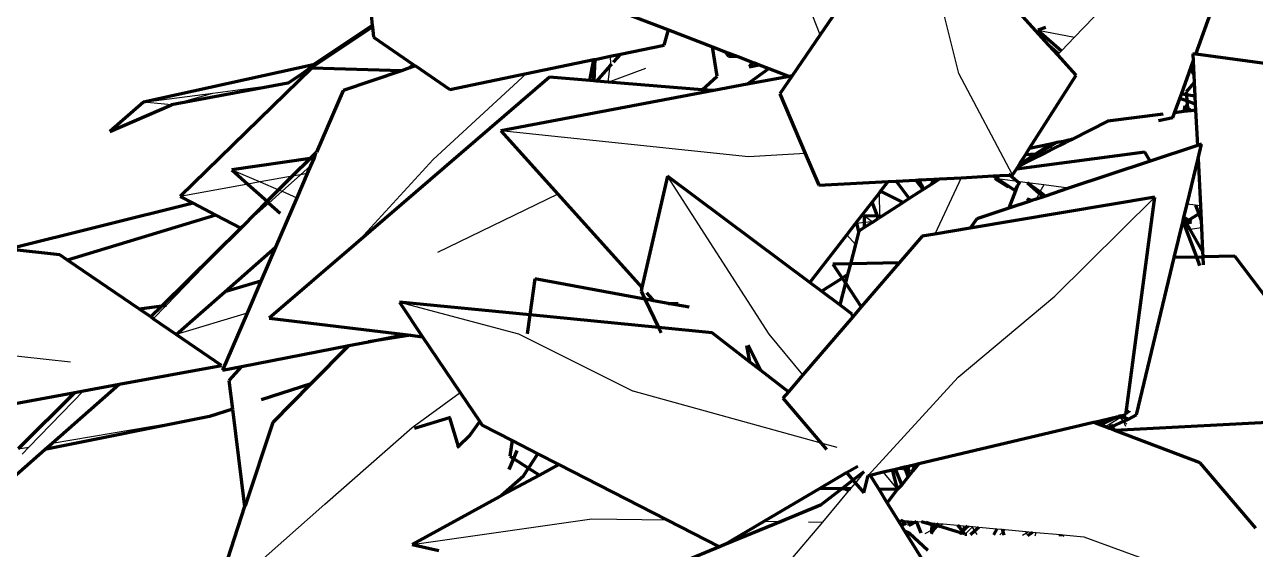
# Model space of a CAD drawing. Header units: millimetres. Extents: x 4307 to 31003, y 2809 to 20009.
# Drawn here: x 7390.6 to 7468.9, y 8043.1 to 8076.5 of the extents above; entities that cross this region are included whole.
import ezdxf

# ---------------------------------------------------------------- set-up
doc = ezdxf.new("R2010")
doc.units = ezdxf.units.MM
doc.layers.add('ProfileEdges', color=7, linetype='Continuous')

msp = doc.modelspace()

# ---------------------------------------------------------------- linework, layer by layer
for p, q in [((7450.018, 8073.352), (7447.174, 8084.607)), ((7441.2, 8075.83), (7438.571, 8082.423)), ((7457.371, 8075.666), (7459.926, 8078.337)), ((7455.04, 8076.115), (7457.371, 8075.666)), ((7456.393, 8074.645), (7455.494, 8075.427)), ((7456.54, 8074.798), (7457.371, 8075.666)), ((7427.843, 8074.456), (7427.868, 8073.973)), ((7456.296, 8074.543), (7456.393, 8074.645)), ((7456.393, 8074.645), (7456.54, 8074.798)), ((7408.963, 8073.92), (7407.355, 8072.745)), ((7427.724, 8072.818), (7427.855, 8073.869)), ((7427.724, 8072.818), (7430.111, 8073.711)), ((7427.868, 8073.973), (7427.855, 8073.869)), ((7437.026, 8074.031), (7436.692, 8073.776)), ((7402.589, 8072.119), (7407.355, 8072.745)), ((7422.532, 8073.352), (7416.606, 8067.9)), ((7453.426, 8066.916), (7450.018, 8073.352)), ((7398.194, 8071.542), (7402.589, 8072.119)), ((7399.964, 8071.377), (7402.589, 8072.119)), ((7399.964, 8071.377), (7398.194, 8071.542)), ((7464.514, 8070.964), (7464.382, 8071.302)), ((7436.642, 8068.065), (7420.898, 8069.721)), ((7455.759, 8068.881), (7455.756, 8068.806)), ((7455.756, 8068.806), (7455.839, 8068.74)), ((7456.974, 8069.141), (7456.918, 8069.038)), ((7440.25, 8068.272), (7436.642, 8068.065)), ((7455.839, 8068.74), (7455.947, 8068.546)), ((7403.796, 8067.243), (7405.609, 8066.467)), ((7408.813, 8067.497), (7408.177, 8066.929)), ((7411.709, 8062.557), (7416.606, 8067.9)), ((7405.609, 8066.467), (7404.824, 8066.326)), ((7407.642, 8066.833), (7405.609, 8066.467)), ((7405.609, 8066.467), (7406.773, 8065.969)), ((7408.177, 8066.929), (7406.994, 8065.874)), ((7408.177, 8066.929), (7407.642, 8066.833)), ((7408.601, 8067.006), (7408.177, 8066.929)), ((7437.952, 8056.799), (7431.498, 8066.839)), ((7450.153, 8066.741), (7448.483, 8063.16)), ((7452.46, 8066.675), (7452.296, 8066.697)), ((7453.729, 8066.505), (7452.46, 8066.675)), ((7453.893, 8066.483), (7453.729, 8066.505)), ((7454.373, 8066.418), (7453.893, 8066.483)), ((7404.824, 8066.326), (7400.524, 8065.551)), ((7406.994, 8065.874), (7406.162, 8065.131)), ((7406.773, 8065.969), (7406.994, 8065.874)), ((7406.994, 8065.874), (7407.939, 8065.47)), ((7424.515, 8065.7), (7416.87, 8061.985)), ((7444.979, 8064.283), (7444.959, 8065.785)), ((7455.407, 8066.28), (7454.373, 8066.418)), ((7455.123, 8065.761), (7454.914, 8065.379)), ((7455.162, 8065.833), (7455.123, 8065.761)), ((7455.407, 8066.28), (7455.162, 8065.833)), ((7456.988, 8066.067), (7455.407, 8066.28)), ((7406.162, 8065.131), (7404.484, 8063.634)), ((7462.462, 8065.492), (7456.104, 8059.212)), ((7465.06, 8064.984), (7464.515, 8065.057)), ((7465.36, 8064.944), (7465.06, 8064.984)), ((7444.499, 8063.943), (7443.984, 8064.311)), ((7444.981, 8064.202), (7444.979, 8064.283)), ((7404.377, 8063.523), (7399.627, 8058.62)), ((7443.52, 8063.832), (7443.439, 8063.823)), ((7443.989, 8063.885), (7443.52, 8063.832)), ((7444.499, 8063.943), (7443.989, 8063.885)), ((7444.536, 8063.916), (7444.499, 8063.943)), ((7464.705, 8063.441), (7464.483, 8063.404)), ((7465.429, 8063.56), (7464.705, 8063.441)), ((7442.889, 8063.112), (7443.437, 8062.498)), ((7399.627, 8058.62), (7398.812, 8057.779)), ((7414.45, 8058.839), (7422.024, 8056.823)), ((7449.965, 8054.055), (7456.104, 8059.212)), ((7404.776, 8058.134), (7400.268, 8056.784)), ((7422.024, 8056.823), (7429.304, 8053.169)), ((7440.098, 8054.204), (7437.952, 8056.799)), ((7383.364, 8056.123), (7393.549, 8055.047)), ((7449.965, 8054.055), (7444.246, 8047.815)), ((7394.369, 8053.191), (7390.908, 8049.619)), ((7441.256, 8049.874), (7429.304, 8053.169)), ((7415.267, 8050.866), (7418.311, 8053.098)), ((7392.388, 8049.871), (7402.384, 8051.572)), ((7460.16, 8051.571), (7460.265, 8051.472)), ((7460.616, 8051.679), (7460.379, 8051.541)), ((7460.93, 8051.874), (7460.616, 8051.679)), ((7409.714, 8045.994), (7415.267, 8050.866)), ((7458.593, 8051.184), (7458.622, 8051.209)), ((7460.265, 8051.472), (7459.328, 8050.906)), ((7459.713, 8050.896), (7459.697, 8051.041)), ((7459.728, 8050.754), (7459.713, 8050.896)), ((7460.339, 8051.517), (7460.265, 8051.472)), ((7460.265, 8051.472), (7460.441, 8051.309)), ((7460.441, 8051.309), (7460.339, 8051.517)), ((7460.441, 8051.309), (7460.482, 8051.27)), ((7460.482, 8051.27), (7460.686, 8051.079)), ((7460.63, 8050.921), (7460.482, 8051.27)), ((7390.219, 8049.501), (7390.908, 8049.619)), ((7390.908, 8049.619), (7390.479, 8049.176)), ((7442.28, 8049.592), (7441.256, 8049.874)), ((7443.433, 8047.33), (7444.015, 8048.024)), ((7446.103, 8046.944), (7445.198, 8048.039)), ((7446.634, 8048.159), (7445.99, 8048.22)), ((7446.788, 8048.144), (7446.634, 8048.159)), ((7447.095, 8048.115), (7446.788, 8048.144)), ((7443.005, 8046.819), (7443.143, 8046.983)), ((7443.143, 8046.983), (7443.433, 8047.33)), ((7441.357, 8044.854), (7443.005, 8046.819)), ((7409.714, 8045.994), (7402.641, 8039.733)), ((7415.268, 8043.417), (7426.679, 8045.064)), ((7426.679, 8045.064), (7431.461, 8044.996)), ((7437.644, 8044.907), (7438.709, 8044.892)), ((7439.105, 8042.167), (7441.357, 8044.854)), ((7440.45, 8044.867), (7441.357, 8044.854)), ((7446.128, 8045.001), (7446.318, 8044.983)), ((7446.262, 8044.784), (7446.689, 8044.778)), ((7446.318, 8044.983), (7446.821, 8044.937)), ((7446.821, 8044.937), (7447.044, 8044.917)), ((7446.824, 8044.644), (7447.044, 8044.917)), ((7447.044, 8044.917), (7447.314, 8044.892)), ((7447.314, 8044.892), (7447.645, 8044.862)), ((7447.645, 8044.862), (7447.909, 8044.838)), ((7447.909, 8044.838), (7448.307, 8044.801)), ((7448.307, 8044.801), (7448.723, 8044.763)), ((7448.49, 8044.458), (7448.694, 8044.565)), ((7448.723, 8044.763), (7449.019, 8044.736)), ((7448.746, 8044.593), (7449.019, 8044.736)), ((7449.019, 8044.736), (7449.933, 8044.653)), ((7449.933, 8044.653), (7450.311, 8044.618)), ((7450.311, 8044.618), (7450.233, 8044.264)), ((7450.233, 8044.264), (7450.677, 8044.585)), ((7450.311, 8044.618), (7450.557, 8044.595)), ((7450.412, 8044.078), (7450.859, 8044.528)), ((7450.557, 8044.595), (7450.677, 8044.585)), ((7450.677, 8044.585), (7450.832, 8044.57)), ((7450.832, 8044.57), (7450.859, 8044.528)), ((7450.832, 8044.57), (7450.895, 8044.565)), ((7450.859, 8044.528), (7450.895, 8044.565)), ((7450.859, 8044.528), (7451.007, 8044.298)), ((7450.895, 8044.565), (7451.274, 8044.53)), ((7451.274, 8044.53), (7452.426, 8044.425)), ((7447.871, 8044.132), (7448.279, 8044.347)), ((7448.279, 8044.347), (7448.49, 8044.458)), ((7450.079, 8044.086), (7450.121, 8044.161)), ((7450.182, 8044.172), (7450.205, 8044.137)), ((7450.205, 8044.137), (7450.193, 8044.083)), ((7451.007, 8044.298), (7451.157, 8044.063)), ((7452.426, 8044.425), (7452.77, 8044.393)), ((7452.613, 8044.032), (7452.81, 8044.229)), ((7452.77, 8044.393), (7452.957, 8044.376)), ((7452.81, 8044.229), (7452.957, 8044.376)), ((7452.957, 8044.376), (7454.259, 8044.257)), ((7454.312, 8044.156), (7454.065, 8044.001)), ((7454.312, 8044.156), (7454.259, 8044.257)), ((7454.259, 8044.257), (7454.445, 8044.24)), ((7454.445, 8044.24), (7454.312, 8044.156)), ((7454.397, 8043.994), (7454.312, 8044.156)), ((7454.445, 8044.24), (7454.713, 8044.215)), ((7454.713, 8044.215), (7454.915, 8044.197)), ((7454.87, 8043.984), (7454.915, 8044.197)), ((7454.915, 8044.197), (7456.477, 8044.054)), ((7456.477, 8044.054), (7456.644, 8044.039)), ((7456.644, 8044.039), (7457.962, 8043.918)), ((7457.962, 8043.918), (7465.362, 8041.213))]:
    msp.add_line(p, q)
at = {"layer": 'ProfileEdges', "lineweight": 211}
for p, q in [((7445.42, 8082.03), (7441.2, 8075.83)), ((7412.464, 8079.164), (7412.733, 8076.408)), ((7455.494, 8075.427), (7453.684, 8077.425)), ((7465.066, 8074.581), (7466.216, 8077.768)), ((7428.829, 8077.181), (7431.556, 8076.133)), ((7407.355, 8072.745), (7412.74, 8076.338)), ((7412.733, 8076.408), (7408.963, 8073.92)), ((7412.733, 8076.408), (7412.74, 8076.338)), ((7412.74, 8076.338), (7412.806, 8075.669)), ((7431.278, 8075.171), (7431.556, 8076.133)), ((7431.556, 8076.133), (7434.35, 8075.06)), ((7441.2, 8075.83), (7439.419, 8073.213)), ((7455.527, 8076.28), (7455.04, 8076.115)), ((7455.04, 8076.115), (7456.54, 8074.798)), ((7412.806, 8075.669), (7415.336, 8073.937)), ((7428.499, 8074.593), (7431.278, 8075.171)), ((7434.646, 8073.183), (7434.35, 8075.06)), ((7434.35, 8075.06), (7435.165, 8074.746)), ((7456.296, 8074.543), (7455.494, 8075.427)), ((7422.532, 8073.352), (7426.821, 8074.244)), ((7426.556, 8072.913), (7426.821, 8074.244)), ((7426.821, 8074.244), (7426.793, 8072.894)), ((7426.821, 8074.244), (7426.899, 8074.26)), ((7426.838, 8072.89), (7426.899, 8074.26)), ((7426.899, 8074.26), (7427.843, 8074.456)), ((7427.843, 8074.456), (7428.499, 8074.593)), ((7428.499, 8074.593), (7428.049, 8074.086)), ((7435.165, 8074.746), (7435.374, 8074.46)), ((7435.165, 8074.746), (7435.961, 8074.441)), ((7435.374, 8074.46), (7435.961, 8074.441)), ((7435.961, 8074.441), (7436.869, 8074.091)), ((7457.471, 8073.246), (7456.296, 8074.543)), ((7465.066, 8074.581), (7464.883, 8074.606)), ((7464.883, 8074.606), (7464.906, 8074.138)), ((7473.422, 8073.467), (7465.066, 8074.581)), ((7408.963, 8073.92), (7398.194, 8071.542)), ((7408.895, 8073.704), (7400.524, 8065.551)), ((7414.58, 8073.541), (7408.895, 8073.704)), ((7414.58, 8073.541), (7410.872, 8072.273)), ((7415.093, 8073.717), (7414.58, 8073.541)), ((7415.093, 8073.717), (7415.336, 8073.937)), ((7415.47, 8073.846), (7415.093, 8073.717)), ((7415.336, 8073.937), (7415.47, 8073.846)), ((7415.47, 8073.846), (7417.669, 8072.341)), ((7427.855, 8073.869), (7426.975, 8072.879)), ((7427.94, 8073.964), (7427.855, 8073.869)), ((7436.56, 8072.674), (7437.932, 8073.683)), ((7436.869, 8074.091), (7436.692, 8073.776)), ((7436.692, 8073.776), (7437.327, 8073.915)), ((7436.869, 8074.091), (7437.026, 8074.031)), ((7437.026, 8074.031), (7437.327, 8073.915)), ((7437.327, 8073.915), (7437.932, 8073.683)), ((7437.932, 8073.683), (7439.241, 8073.18)), ((7464.154, 8072.053), (7464.906, 8074.138)), ((7464.78, 8073.557), (7464.95, 8073.253)), ((7464.906, 8074.138), (7464.95, 8073.253)), ((7407.355, 8072.745), (7399.964, 8071.377)), ((7423.997, 8073.121), (7411.709, 8062.557)), ((7417.669, 8072.341), (7422.532, 8073.352)), ((7426.556, 8072.913), (7423.997, 8073.121)), ((7426.793, 8072.894), (7426.556, 8072.913)), ((7426.838, 8072.89), (7426.793, 8072.894)), ((7426.975, 8072.879), (7426.838, 8072.89)), ((7427.724, 8072.818), (7426.975, 8072.879)), ((7433.693, 8072.332), (7427.724, 8072.818)), ((7433.693, 8072.332), (7434.646, 8073.183)), ((7439.241, 8073.18), (7436.56, 8072.674)), ((7439.419, 8073.213), (7438.635, 8072.06)), ((7439.419, 8073.213), (7439.241, 8073.18)), ((7454.511, 8068.613), (7457.471, 8073.246)), ((7464.973, 8072.781), (7464.462, 8072.191)), ((7464.95, 8073.253), (7464.973, 8072.781)), ((7464.973, 8072.781), (7465.015, 8071.93)), ((7410.872, 8072.273), (7409.186, 8068.362)), ((7434.43, 8072.272), (7420.898, 8069.721)), ((7434.43, 8072.272), (7433.693, 8072.332)), ((7436.56, 8072.674), (7434.43, 8072.272)), ((7438.635, 8072.06), (7440.25, 8068.272)), ((7464.055, 8071.78), (7464.154, 8072.053)), ((7464.475, 8072.007), (7464.154, 8072.053)), ((7464.462, 8072.191), (7464.475, 8072.007)), ((7465.015, 8071.93), (7464.475, 8072.007)), ((7464.475, 8072.007), (7464.503, 8071.616)), ((7465.015, 8071.93), (7465.04, 8071.419)), ((7398.194, 8071.542), (7396.054, 8069.676)), ((7396.054, 8069.676), (7399.964, 8071.377)), ((7463.725, 8070.865), (7464.055, 8071.78)), ((7464.503, 8071.616), (7464.055, 8071.78)), ((7464.382, 8071.302), (7464.303, 8070.937)), ((7464.534, 8071.178), (7464.382, 8071.302)), ((7465.04, 8071.419), (7464.503, 8071.616)), ((7464.503, 8071.616), (7464.534, 8071.178)), ((7464.534, 8071.178), (7464.549, 8070.968)), ((7464.757, 8070.994), (7464.534, 8071.178)), ((7465.04, 8071.419), (7465.059, 8071.032)), ((7463.005, 8070.774), (7459.471, 8070.331)), ((7462.71, 8070.371), (7463.617, 8070.566)), ((7463.617, 8070.566), (7463.725, 8070.865)), ((7464.303, 8070.937), (7463.725, 8070.865)), ((7464.514, 8070.964), (7464.303, 8070.937)), ((7464.549, 8070.968), (7464.514, 8070.964)), ((7464.757, 8070.994), (7464.549, 8070.968)), ((7465.059, 8071.032), (7464.757, 8070.994)), ((7465.059, 8071.032), (7465.171, 8068.783)), ((7420.898, 8069.721), (7424.515, 8065.7)), ((7459.471, 8070.331), (7457.23, 8069.196)), ((7454.511, 8068.613), (7455.733, 8068.875)), ((7454.865, 8068.234), (7455.756, 8068.806)), ((7455.733, 8068.875), (7455.759, 8068.881)), ((7455.756, 8068.806), (7455.733, 8068.875)), ((7455.759, 8068.881), (7456.259, 8068.988)), ((7456.259, 8068.988), (7455.839, 8068.74)), ((7456.801, 8068.979), (7455.947, 8068.546)), ((7456.259, 8068.988), (7456.653, 8069.072)), ((7456.653, 8069.072), (7456.974, 8069.141)), ((7456.801, 8068.979), (7456.653, 8069.072)), ((7456.918, 8069.038), (7456.801, 8068.979)), ((7457.23, 8069.196), (7456.918, 8069.038)), ((7456.974, 8069.141), (7457.23, 8069.196)), ((7465.171, 8068.783), (7462.175, 8067.789)), ((7465.429, 8068.869), (7465.171, 8068.783)), ((7465.211, 8067.96), (7465.429, 8068.869)), ((7409.115, 8068.298), (7408.776, 8067.961)), ((7409.028, 8067.997), (7408.776, 8067.961)), ((7409.028, 8067.997), (7408.813, 8067.497)), ((7409.115, 8068.298), (7409.028, 8067.997)), ((7409.115, 8068.298), (7409.186, 8068.362)), ((7440.25, 8068.272), (7441.108, 8066.259)), ((7461.839, 8068.366), (7453.665, 8067.289)), ((7453.911, 8067.675), (7454.247, 8068.201)), ((7454.01, 8067.686), (7454.865, 8068.234)), ((7454.247, 8068.201), (7454.511, 8068.613)), ((7454.865, 8068.234), (7454.247, 8068.201)), ((7455.388, 8068.263), (7454.727, 8067.929)), ((7454.863, 8068.164), (7454.727, 8067.929)), ((7454.994, 8068.241), (7454.863, 8068.164)), ((7454.994, 8068.241), (7454.865, 8068.234)), ((7455.839, 8068.74), (7454.994, 8068.241)), ((7455.388, 8068.263), (7454.994, 8068.241)), ((7455.947, 8068.546), (7455.388, 8068.263)), ((7462.175, 8067.789), (7461.839, 8068.366)), ((7408.776, 8067.961), (7403.796, 8067.243)), ((7403.796, 8067.243), (7404.824, 8066.326)), ((7408.776, 8067.961), (7407.642, 8066.833)), ((7408.813, 8067.497), (7408.601, 8067.006)), ((7453.426, 8066.916), (7453.665, 8067.289)), ((7453.665, 8067.289), (7453.76, 8067.439)), ((7454.319, 8067.722), (7453.76, 8067.439)), ((7453.911, 8067.675), (7453.76, 8067.439)), ((7454.01, 8067.686), (7453.911, 8067.675)), ((7454.319, 8067.722), (7454.01, 8067.686)), ((7454.727, 8067.929), (7454.319, 8067.722)), ((7462.175, 8067.789), (7456.988, 8066.067)), ((7464.515, 8065.057), (7465.211, 8067.96)), ((7465.211, 8067.96), (7465.36, 8064.944)), ((7407.642, 8066.833), (7406.773, 8065.969)), ((7408.601, 8067.006), (7407.939, 8065.47)), ((7431.498, 8066.839), (7429.864, 8059.754)), ((7440.541, 8060.08), (7431.498, 8066.839)), ((7441.108, 8066.259), (7445.508, 8066.494)), ((7445.039, 8065.888), (7445.508, 8066.494)), ((7445.508, 8066.494), (7446.025, 8066.521)), ((7446.025, 8066.521), (7447.279, 8066.588)), ((7446.025, 8066.521), (7446.86, 8065.414)), ((7447.279, 8066.588), (7447.467, 8066.598)), ((7447.753, 8065.99), (7447.279, 8066.588)), ((7447.467, 8066.598), (7448.413, 8066.649)), ((7447.467, 8066.598), (7447.776, 8066.004)), ((7448.808, 8066.67), (7448.259, 8066.316)), ((7448.413, 8066.649), (7448.259, 8066.316)), ((7448.413, 8066.649), (7448.808, 8066.67)), ((7448.808, 8066.67), (7450.153, 8066.741)), ((7450.153, 8066.741), (7452.201, 8066.85)), ((7452.201, 8066.85), (7452.645, 8066.874)), ((7452.371, 8066.735), (7452.201, 8066.85)), ((7452.371, 8066.735), (7452.296, 8066.697)), ((7452.296, 8066.697), (7453.145, 8066.15)), ((7452.645, 8066.874), (7452.371, 8066.735)), ((7453.57, 8065.923), (7452.46, 8066.675)), ((7452.645, 8066.874), (7453.263, 8066.907)), ((7453.164, 8066.992), (7453.263, 8066.907)), ((7453.263, 8066.907), (7453.426, 8066.916)), ((7453.263, 8066.907), (7453.729, 8066.505)), ((7453.729, 8066.505), (7453.816, 8066.43)), ((7453.816, 8066.43), (7453.838, 8066.388)), ((7453.893, 8066.483), (7453.838, 8066.388)), ((7404.824, 8066.326), (7406.041, 8065.24)), ((7406.773, 8065.969), (7406.041, 8065.24)), ((7424.515, 8065.7), (7429.864, 8059.754)), ((7444.502, 8065.195), (7444.959, 8065.785)), ((7444.959, 8065.785), (7445.039, 8065.888)), ((7446.481, 8065.169), (7445.039, 8065.888)), ((7447.753, 8065.99), (7446.86, 8065.414)), ((7447.776, 8066.004), (7447.753, 8065.99)), ((7448.259, 8066.316), (7447.776, 8066.004)), ((7453.612, 8065.895), (7453.197, 8064.809)), ((7453.726, 8066.194), (7453.57, 8065.923)), ((7453.612, 8065.895), (7453.57, 8065.923)), ((7453.726, 8066.194), (7453.612, 8065.895)), ((7453.838, 8066.388), (7453.726, 8066.194)), ((7454.373, 8066.418), (7455.123, 8065.761)), ((7455.162, 8065.833), (7454.373, 8066.418)), ((7455.123, 8065.761), (7455.382, 8065.534)), ((7455.508, 8065.576), (7455.162, 8065.833)), ((7456.988, 8066.067), (7455.508, 8065.576)), ((7401.343, 8065.12), (7389.612, 8062.197)), ((7400.524, 8065.551), (7401.343, 8065.12)), ((7401.343, 8065.12), (7402.784, 8064.362)), ((7406.041, 8065.24), (7404.484, 8063.634)), ((7406.041, 8065.24), (7406.162, 8065.131)), ((7406.162, 8065.131), (7406.883, 8064.488)), ((7407.939, 8065.47), (7406.583, 8062.325)), ((7443.503, 8063.905), (7444.502, 8065.195)), ((7444.838, 8064.287), (7444.502, 8065.195)), ((7446.481, 8065.169), (7445.101, 8064.28)), ((7446.86, 8065.414), (7446.481, 8065.169)), ((7462.462, 8065.492), (7450.74, 8063.536)), ((7454.551, 8065.258), (7453.197, 8064.809)), ((7454.358, 8065.393), (7454.652, 8065.292)), ((7454.551, 8065.258), (7454.358, 8065.393)), ((7454.652, 8065.292), (7454.551, 8065.258)), ((7454.914, 8065.379), (7454.652, 8065.292)), ((7455.382, 8065.534), (7454.914, 8065.379)), ((7455.508, 8065.576), (7455.382, 8065.534)), ((7460.635, 8051.825), (7462.462, 8065.492)), ((7464.316, 8064.226), (7464.515, 8065.057)), ((7465.06, 8064.984), (7465.254, 8064.445)), ((7465.36, 8064.944), (7465.381, 8064.526)), ((7402.784, 8064.362), (7393.366, 8061.502)), ((7404.377, 8063.523), (7402.784, 8064.362)), ((7443.984, 8064.311), (7443.989, 8063.885)), ((7444.838, 8064.287), (7443.984, 8064.311)), ((7444.536, 8063.916), (7444.891, 8064.145)), ((7444.891, 8064.145), (7444.838, 8064.287)), ((7444.979, 8064.283), (7444.838, 8064.287)), ((7444.981, 8064.202), (7444.891, 8064.145)), ((7445.101, 8064.28), (7444.979, 8064.283)), ((7445.101, 8064.28), (7444.981, 8064.202)), ((7451.146, 8064.128), (7450.74, 8063.536)), ((7453.197, 8064.809), (7451.146, 8064.128)), ((7464.261, 8063.998), (7464.296, 8064.144)), ((7464.296, 8064.144), (7464.316, 8064.226)), ((7464.428, 8063.918), (7464.296, 8064.144)), ((7464.615, 8064.037), (7464.316, 8064.226)), ((7464.615, 8064.037), (7465.254, 8064.445)), ((7465.254, 8064.445), (7465.381, 8064.526)), ((7465.254, 8064.445), (7465.406, 8064.022)), ((7465.381, 8064.526), (7465.406, 8064.022)), ((7404.377, 8063.523), (7399.346, 8058.58)), ((7404.484, 8063.634), (7404.377, 8063.523)), ((7442.889, 8063.112), (7443.439, 8063.823)), ((7443.659, 8063.35), (7443.437, 8062.498)), ((7443.439, 8063.823), (7443.503, 8063.905)), ((7443.52, 8063.832), (7443.503, 8063.905)), ((7443.659, 8063.35), (7443.52, 8063.832)), ((7443.993, 8063.566), (7443.659, 8063.35)), ((7443.989, 8063.885), (7443.993, 8063.566)), ((7444.536, 8063.916), (7443.993, 8063.566)), ((7450.74, 8063.536), (7448.483, 8063.16)), ((7463.703, 8061.671), (7464.261, 8063.998)), ((7464.317, 8063.847), (7464.261, 8063.998)), ((7464.317, 8063.847), (7464.428, 8063.918)), ((7464.331, 8063.812), (7464.317, 8063.847)), ((7464.331, 8063.812), (7464.469, 8063.847)), ((7464.483, 8063.404), (7464.331, 8063.812)), ((7464.428, 8063.918), (7464.615, 8064.037)), ((7464.469, 8063.847), (7464.428, 8063.918)), ((7464.469, 8063.847), (7464.789, 8063.927)), ((7464.705, 8063.441), (7464.469, 8063.847)), ((7465.127, 8061.687), (7464.483, 8063.404)), ((7464.789, 8063.927), (7464.615, 8064.037)), ((7465.502, 8062.071), (7464.705, 8063.441)), ((7465.406, 8064.022), (7465.429, 8063.56)), ((7465.429, 8063.56), (7465.502, 8062.071)), ((7411.709, 8062.557), (7406.185, 8057.807)), ((7440.541, 8060.08), (7442.889, 8063.112)), ((7447.671, 8063.025), (7446.213, 8061.327)), ((7448.483, 8063.16), (7447.671, 8063.025)), ((7392.882, 8061.833), (7389.612, 8062.197)), ((7393.366, 8061.502), (7392.882, 8061.833)), ((7403.354, 8059.492), (7406.583, 8062.325)), ((7406.583, 8062.325), (7405.649, 8060.158)), ((7443.437, 8062.498), (7443.116, 8061.266)), ((7465.502, 8062.071), (7465.52, 8061.716)), ((7467.561, 8061.747), (7465.52, 8061.716)), ((7474.431, 8052.645), (7467.561, 8061.747)), ((7397.932, 8058.38), (7393.366, 8061.502)), ((7443.116, 8061.266), (7442.004, 8061.244)), ((7442.004, 8061.244), (7442.59, 8060.363)), ((7443.116, 8061.266), (7442.94, 8060.587)), ((7446.213, 8061.327), (7443.116, 8061.266)), ((7446.213, 8061.327), (7443.811, 8058.528)), ((7461.303, 8051.668), (7463.703, 8061.671)), ((7465.127, 8061.687), (7463.703, 8061.671)), ((7465.127, 8061.687), (7465.52, 8061.716)), ((7465.329, 8061.148), (7465.127, 8061.687)), ((7465.52, 8061.716), (7465.545, 8061.206)), ((7423.056, 8060.314), (7422.736, 8058.027)), ((7430.056, 8059.025), (7423.056, 8060.314)), ((7441.283, 8059.525), (7442.59, 8060.363)), ((7442.59, 8060.363), (7442.94, 8060.587)), ((7442.59, 8060.363), (7442.799, 8060.049)), ((7442.94, 8060.587), (7442.799, 8060.049)), ((7400.268, 8056.784), (7403.354, 8059.492)), ((7405.649, 8060.158), (7403.354, 8059.492)), ((7405.649, 8060.158), (7404.776, 8058.134)), ((7429.864, 8059.754), (7429.813, 8059.535)), ((7429.813, 8059.535), (7430.056, 8059.025)), ((7430.167, 8059.416), (7430.541, 8059.001)), ((7441.283, 8059.525), (7440.541, 8060.08)), ((7442.438, 8058.662), (7441.283, 8059.525)), ((7442.799, 8060.049), (7442.438, 8058.662)), ((7442.799, 8060.049), (7443.811, 8058.528)), ((7399.627, 8058.62), (7399.346, 8058.58)), ((7422.736, 8058.027), (7414.45, 8058.839)), ((7414.45, 8058.839), (7415.931, 8056.636)), ((7430.056, 8059.025), (7430.913, 8057.225)), ((7430.444, 8058.954), (7430.056, 8059.025)), ((7430.444, 8058.954), (7430.541, 8059.001)), ((7430.611, 8058.923), (7430.444, 8058.954)), ((7430.541, 8059.001), (7430.611, 8058.923)), ((7431.537, 8058.753), (7430.611, 8058.923)), ((7431.537, 8058.753), (7432.164, 8058.745)), ((7432.871, 8058.507), (7431.537, 8058.753)), ((7443.23, 8058.07), (7442.438, 8058.662)), ((7399.346, 8058.58), (7397.932, 8058.38)), ((7398.651, 8057.889), (7397.932, 8058.38)), ((7399.346, 8058.58), (7398.651, 8057.889)), ((7398.812, 8057.779), (7398.651, 8057.889)), ((7404.776, 8058.134), (7403.208, 8054.497)), ((7422.736, 8058.027), (7422.568, 8056.826)), ((7430.913, 8057.225), (7422.736, 8058.027)), ((7443.273, 8057.902), (7440.098, 8054.204)), ((7443.273, 8057.902), (7443.23, 8058.07)), ((7443.811, 8058.528), (7443.273, 8057.902)), ((7400.268, 8056.784), (7398.812, 8057.779)), ((7406.185, 8057.807), (7414.82, 8056.77)), ((7430.913, 8057.225), (7431.081, 8056.872)), ((7434.339, 8056.889), (7430.913, 8057.225)), ((7403.153, 8054.812), (7400.268, 8056.784)), ((7411.246, 8056.07), (7412.491, 8056.314)), ((7412.491, 8056.314), (7414.82, 8056.77)), ((7415.163, 8056.728), (7412.491, 8056.314)), ((7414.82, 8056.77), (7415.163, 8056.728)), ((7415.163, 8056.728), (7415.931, 8056.636)), ((7415.931, 8056.636), (7418.311, 8053.098)), ((7436.71, 8055.047), (7434.339, 8056.889)), ((7404.419, 8054.734), (7411.246, 8056.07)), ((7411.246, 8056.07), (7408.827, 8053.631)), ((7436.51, 8056.075), (7436.71, 8055.047)), ((7437.404, 8054.507), (7436.621, 8056.087)), ((7396.653, 8053.613), (7403.153, 8054.812)), ((7403.208, 8054.497), (7404.419, 8054.734)), ((7404.419, 8054.734), (7403.623, 8053.848)), ((7437.404, 8054.507), (7436.71, 8055.047)), ((7439.176, 8053.13), (7437.404, 8054.507)), ((7440.098, 8054.204), (7439.176, 8053.13)), ((7392.388, 8049.871), (7396.653, 8053.613)), ((7393.828, 8053.092), (7394.369, 8053.191)), ((7394.369, 8053.191), (7396.653, 8053.613)), ((7403.623, 8053.848), (7403.847, 8052.039)), ((7408.827, 8053.631), (7405.666, 8052.621)), ((7408.827, 8053.631), (7406.4, 8051.183)), ((7439.176, 8053.13), (7438.823, 8052.718)), ((7384.706, 8051.409), (7393.828, 8053.092)), ((7393.828, 8053.092), (7390.219, 8049.501)), ((7418.311, 8053.098), (7419.561, 8051.238)), ((7438.823, 8052.718), (7441.256, 8049.874)), ((7402.384, 8051.572), (7391.929, 8049.468)), ((7403.847, 8052.039), (7402.384, 8051.572)), ((7403.847, 8052.039), (7404.613, 8045.836)), ((7460.041, 8051.543), (7460.16, 8051.571)), ((7460.297, 8051.604), (7460.16, 8051.571)), ((7460.297, 8051.604), (7460.616, 8051.679)), ((7460.339, 8051.517), (7460.297, 8051.604)), ((7460.616, 8051.679), (7460.635, 8051.825)), ((7460.635, 8051.825), (7460.841, 8051.923)), ((7460.799, 8051.399), (7461.303, 8051.668)), ((7406.4, 8051.183), (7404.66, 8045.883)), ((7417.643, 8051.48), (7415.418, 8050.801)), ((7417.706, 8051.496), (7417.643, 8051.48)), ((7417.643, 8051.48), (7418.195, 8049.664)), ((7418.959, 8050.392), (7419.561, 8051.238)), ((7419.561, 8051.238), (7419.72, 8051.003)), ((7419.72, 8051.003), (7421.616, 8050.033)), ((7447.465, 8048.574), (7458.565, 8051.195)), ((7458.565, 8051.195), (7458.622, 8051.209)), ((7458.593, 8051.184), (7458.565, 8051.195)), ((7458.824, 8051.097), (7458.593, 8051.184)), ((7458.622, 8051.209), (7459.076, 8051.316)), ((7458.824, 8051.097), (7459.076, 8051.316)), ((7458.976, 8051.039), (7458.824, 8051.097)), ((7458.976, 8051.039), (7460.041, 8051.543)), ((7459.328, 8050.906), (7458.976, 8051.039)), ((7459.076, 8051.316), (7460.041, 8051.543)), ((7459.594, 8050.805), (7459.328, 8050.906)), ((7459.613, 8050.848), (7459.594, 8050.805)), ((7459.728, 8050.754), (7459.594, 8050.805)), ((7459.697, 8051.041), (7459.613, 8050.848)), ((7459.613, 8050.848), (7459.713, 8050.896)), ((7459.769, 8050.924), (7459.697, 8051.041)), ((7459.713, 8050.896), (7459.769, 8050.924)), ((7459.769, 8050.924), (7460.482, 8051.27)), ((7459.916, 8050.683), (7459.769, 8050.924)), ((7474.774, 8051.454), (7459.916, 8050.683)), ((7460.379, 8051.541), (7460.339, 8051.517)), ((7460.799, 8051.399), (7460.379, 8051.541)), ((7460.482, 8051.27), (7460.799, 8051.399)), ((7418.195, 8049.664), (7418.959, 8050.392)), ((7421.616, 8050.033), (7421.479, 8049.05)), ((7421.616, 8050.033), (7423.257, 8049.193)), ((7459.916, 8050.683), (7459.728, 8050.754)), ((7465.341, 8048.624), (7459.916, 8050.683)), ((7385.032, 8043.417), (7391.929, 8049.468)), ((7391.929, 8049.468), (7392.388, 8049.871)), ((7418.142, 8049.614), (7418.195, 8049.664)), ((7418.195, 8049.664), (7418.221, 8049.579)), ((7421.911, 8049.392), (7421.708, 8048.902)), ((7441.256, 8049.874), (7441.599, 8049.473)), ((7421.708, 8048.902), (7421.411, 8048.19)), ((7421.479, 8049.05), (7421.708, 8048.902)), ((7421.708, 8048.902), (7422.665, 8048.285)), ((7422.665, 8048.285), (7423.257, 8049.193)), ((7423.257, 8049.193), (7424.582, 8048.515)), ((7424.582, 8048.515), (7423.352, 8047.842)), ((7424.582, 8048.515), (7431.461, 8044.996)), ((7446.785, 8048.414), (7447.242, 8048.522)), ((7447.465, 8048.574), (7447.095, 8048.115)), ((7447.095, 8048.115), (7447.242, 8048.522)), ((7447.242, 8048.522), (7447.465, 8048.574)), ((7468.885, 8044.459), (7465.341, 8048.624)), ((7423.352, 8047.842), (7420.918, 8046.533)), ((7420.918, 8046.533), (7422.339, 8047.785)), ((7422.339, 8047.785), (7422.665, 8048.285)), ((7422.665, 8048.285), (7423.352, 8047.842)), ((7441.2, 8047.009), (7442.866, 8047.994)), ((7442.866, 8047.994), (7443.58, 8048.416)), ((7442.866, 8047.994), (7443.276, 8047.514)), ((7443.979, 8048.056), (7443.276, 8047.514)), ((7443.97, 8046.703), (7444.246, 8047.815)), ((7444.246, 8047.815), (7444.372, 8047.844)), ((7444.372, 8047.844), (7445.198, 8048.039)), ((7444.918, 8046.96), (7444.372, 8047.844)), ((7445.198, 8048.039), (7445.785, 8048.178)), ((7445.785, 8048.178), (7445.99, 8048.22)), ((7446.103, 8046.944), (7445.785, 8048.178)), ((7445.99, 8048.22), (7446.558, 8048.36)), ((7446.384, 8047.229), (7445.99, 8048.22)), ((7446.792, 8047.737), (7446.384, 8047.229)), ((7446.558, 8048.36), (7446.785, 8048.414)), ((7446.634, 8048.159), (7446.558, 8048.36)), ((7446.792, 8047.737), (7446.634, 8048.159)), ((7446.785, 8048.414), (7446.788, 8048.144)), ((7446.788, 8048.144), (7446.792, 8047.737)), ((7447.095, 8048.115), (7446.792, 8047.737)), ((7437.644, 8044.907), (7441.2, 8047.009)), ((7441.2, 8047.009), (7442.597, 8046.991)), ((7442.597, 8046.991), (7441.214, 8045.925)), ((7443.276, 8047.514), (7442.597, 8046.991)), ((7442.597, 8046.991), (7442.697, 8046.989)), ((7443.005, 8046.819), (7442.697, 8046.989)), ((7442.697, 8046.989), (7443.143, 8046.983)), ((7443.276, 8047.514), (7443.433, 8047.33)), ((7443.433, 8047.33), (7443.97, 8046.703)), ((7444.918, 8046.96), (7446.103, 8046.944)), ((7445.461, 8046.08), (7444.918, 8046.96)), ((7446.103, 8046.944), (7445.461, 8046.08)), ((7446.384, 8047.229), (7446.103, 8046.944)), ((7420.845, 8046.47), (7415.268, 8043.417)), ((7420.845, 8046.47), (7420.918, 8046.533)), ((7420.918, 8046.533), (7420.941, 8046.522)), ((7404.613, 8045.836), (7402.641, 8039.733)), ((7404.66, 8045.883), (7404.613, 8045.836)), ((7404.613, 8045.836), (7404.644, 8045.836)), ((7441.214, 8045.925), (7438.709, 8044.892)), ((7446.128, 8045.001), (7445.461, 8046.08)), ((7431.461, 8044.996), (7434.808, 8043.283)), ((7435.098, 8043.402), (7437.644, 8044.907)), ((7438.709, 8044.892), (7435.098, 8043.402)), ((7446.262, 8044.784), (7446.128, 8045.001)), ((7446.34, 8044.658), (7446.262, 8044.784)), ((7446.689, 8044.778), (7446.318, 8044.983)), ((7446.34, 8044.658), (7446.689, 8044.778)), ((7446.566, 8044.291), (7446.34, 8044.658)), ((7446.821, 8044.937), (7446.824, 8044.644)), ((7446.824, 8044.644), (7447.314, 8044.892)), ((7447.614, 8044.138), (7447.314, 8044.892)), ((7448.299, 8044.677), (7447.645, 8044.862)), ((7447.909, 8044.838), (7448.302, 8044.723)), ((7448.299, 8044.677), (7448.279, 8044.347)), ((7448.302, 8044.723), (7448.299, 8044.677)), ((7448.594, 8044.593), (7448.299, 8044.677)), ((7448.307, 8044.801), (7448.302, 8044.723)), ((7448.302, 8044.723), (7448.594, 8044.593)), ((7448.594, 8044.593), (7448.49, 8044.458)), ((7448.723, 8044.763), (7448.594, 8044.593)), ((7448.694, 8044.565), (7448.594, 8044.593)), ((7448.746, 8044.593), (7448.694, 8044.565)), ((7450.121, 8044.161), (7448.746, 8044.593)), ((7449.933, 8044.653), (7450.233, 8044.264)), ((7450.557, 8044.595), (7450.233, 8044.264)), ((7451.007, 8044.298), (7451.274, 8044.53)), ((7446.566, 8044.291), (7446.871, 8044.154)), ((7447.713, 8042.434), (7446.566, 8044.291)), ((7446.871, 8044.154), (7448.042, 8043.061)), ((7448.268, 8044.168), (7448.235, 8044.125)), ((7448.268, 8044.168), (7448.265, 8044.124)), ((7448.49, 8044.458), (7448.268, 8044.168)), ((7448.279, 8044.347), (7448.268, 8044.168)), ((7450.121, 8044.161), (7450.046, 8044.086)), ((7450.144, 8044.183), (7450.121, 8044.161)), ((7450.121, 8044.161), (7450.205, 8044.137)), ((7450.182, 8044.172), (7450.144, 8044.183)), ((7450.219, 8044.203), (7450.182, 8044.172)), ((7450.339, 8044.126), (7450.205, 8044.137)), ((7450.233, 8044.264), (7450.219, 8044.203)), ((7450.233, 8044.264), (7450.339, 8044.126)), ((7450.339, 8044.126), (7450.375, 8044.079)), ((7450.412, 8044.078), (7450.375, 8044.079)), ((7450.412, 8044.078), (7450.509, 8044.076)), ((7450.747, 8044.071), (7451.007, 8044.298)), ((7452.426, 8044.425), (7452.21, 8044.04)), ((7452.77, 8044.393), (7452.81, 8044.229)), ((7452.81, 8044.229), (7452.86, 8044.026)), ((7454.397, 8043.994), (7454.713, 8044.215)), ((7456.474, 8043.95), (7456.477, 8044.054)), ((7456.644, 8044.039), (7456.604, 8043.947)), ((7415.268, 8043.417), (7416.959, 8043.049)), ((7434.808, 8043.283), (7432.443, 8042.307)), ((7435.098, 8043.402), (7434.808, 8043.283))]:
    msp.add_line(p, q, dxfattribs=at)

doc.saveas('drawing.dxf')
